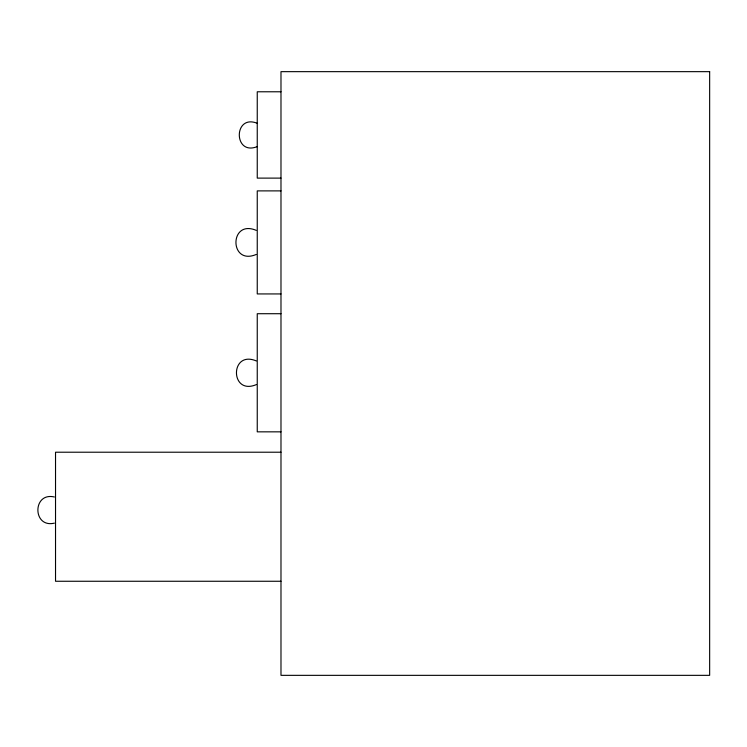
<?xml version="1.0" encoding="UTF-8"?>
<svg xmlns="http://www.w3.org/2000/svg" width="747" height="747" viewBox="0 0 747 747"><rect width="100%" height="100%" fill="white"/><g stroke="black" fill="none" stroke-linecap="round" stroke-linejoin="round"><path stroke-width="1.12" d="M257.108 146.655C233.372 156.048 233.372 113.843 257.108 123.236M256.23 254.456C229.189 265.941 229.189 218.88 256.23 230.365M256.361 384.593C229.833 395.854 229.833 349.699 256.361 360.96M54.391 523.143C32.392 528.325 32.392 491.806 54.391 496.988M280.984 91.778L257.248 91.778L257.248 178.113L280.984 178.113M280.984 190.887L257.248 190.887L257.248 293.935L280.984 293.935M280.984 313.712L257.248 313.712L257.248 431.841L280.984 431.841M280.984 452.215L55.53 452.215L55.53 581.259L280.984 581.259M709.65 71.656L280.984 71.656L280.984 675.344L709.65 675.344L709.65 71.656"/></g></svg>
